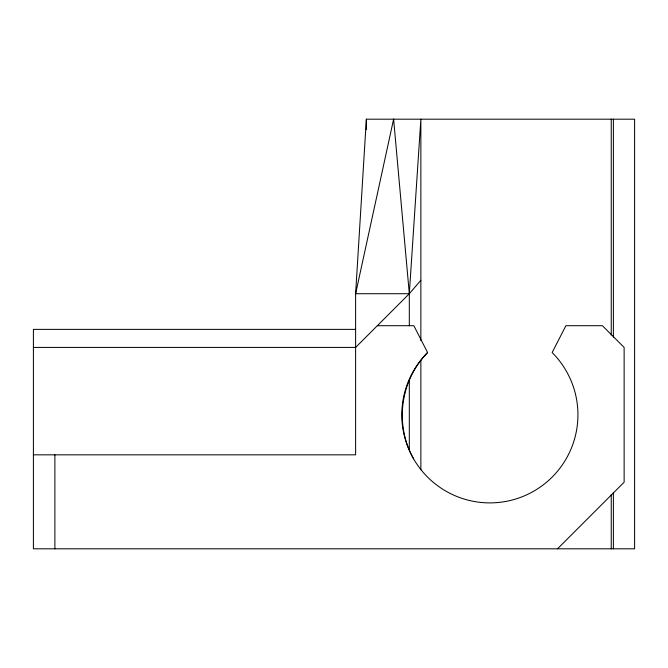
<?xml version="1.0" encoding="UTF-8"?>
<svg xmlns="http://www.w3.org/2000/svg" width="668" height="668" viewBox="0 0 668 668"><rect width="100%" height="100%" fill="white"/><g stroke="black" fill="none" stroke-linecap="round" stroke-linejoin="round"><path stroke-width="1" d="M355.618 329.374L33.4 329.374L33.4 548.812L634.6 548.812L634.6 119.188L366.356 119.188L355.618 293.72L355.618 454.833L33.4 454.833M377.328 325.708L413.843 325.708L427.595 352.545C400.107 380.71 394.337 424.539 413.601 458.858M420.865 280.301L409.317 293.72L355.618 347.427L33.4 347.427M557.538 548.812L624.129 482.221L624.129 347.427L602.411 325.708L565.896 325.708L552.144 352.545A88.076 88.076 0 0 1 552.144 477.102A88.076 88.076 0 0 1 427.595 477.102A88.076 88.076 0 0 1 427.595 352.545M613.383 119.188L613.383 337.131M613.383 492.5L613.383 548.812M611.237 119.188L611.237 335.044M611.237 494.587L611.237 548.812M420.865 340.663L420.865 119.188L409.317 293.72L409.317 325.708M420.865 360.436L420.865 469.713M409.317 381.119L409.317 448.52M366.356 119.188L366.356 129.617M54.885 454.833L54.885 548.812M393.611 119.188L355.618 293.72L409.317 293.72L393.611 119.188"/></g></svg>
